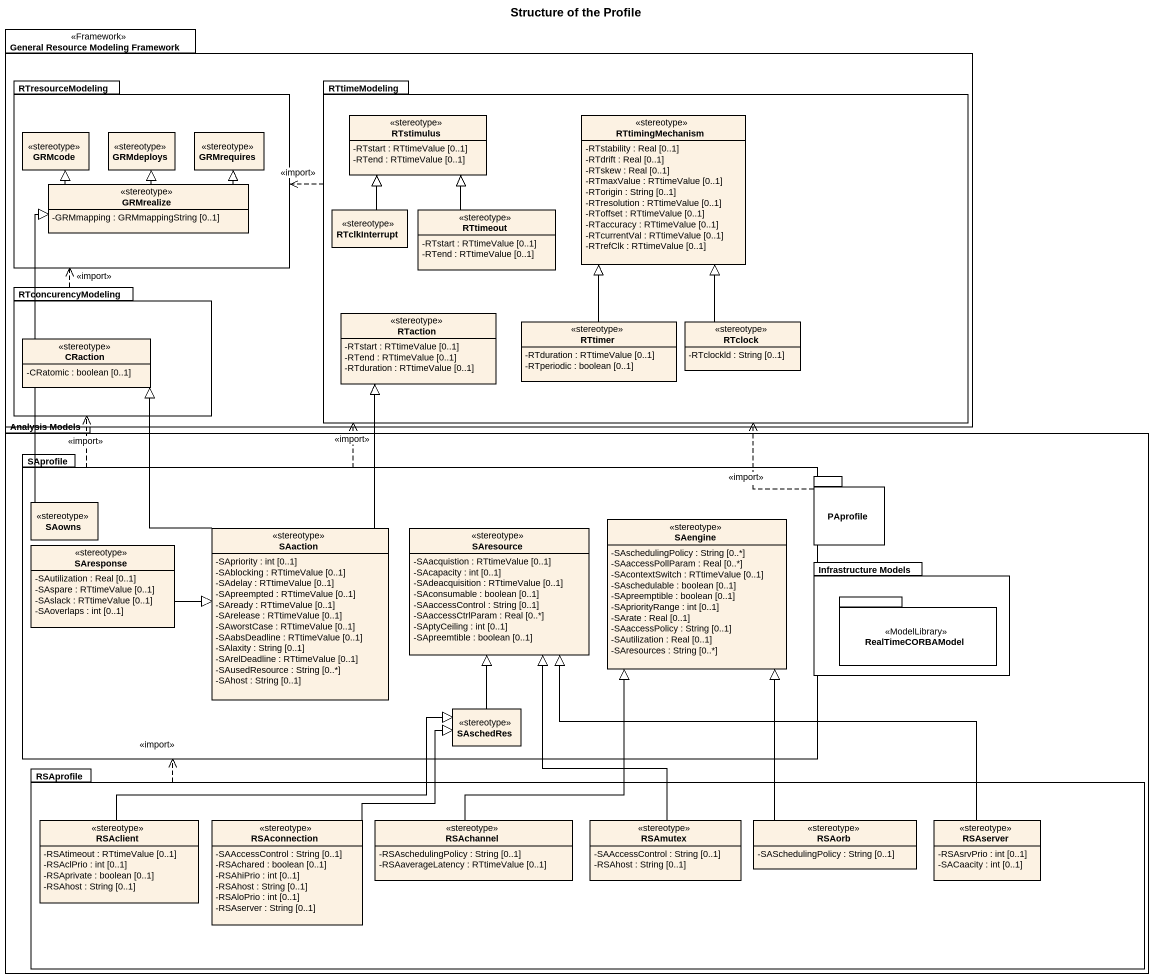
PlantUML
@startuml
title Structure of the Profile
hide circle
hide empty members
skinparam classAttributeIconSize 0
package "General Resource Modeling Framework" as General_Resource_Modeling <<Framework>> {
  package RTresourceModeling {
    class GRMcode <<stereotype>>
    class GRMdeploys <<stereotype>>
    class GRMrequires <<stereotype>>
    class GRMrealize <<stereotype>> {
      -GRMmapping : GRMmappingString [0..1]
    }
  }
  package RTtimeModeling {
    class RTstimulus <<stereotype>> {
      -RTstart : RTtimeValue [0..1]
      -RTend : RTtimeValue [0..1]
    }
    class RTtimingMechanism <<stereotype>> {
      -RTstability : Real [0..1]
      -RTdrift : Real [0..1]
      -RTskew : Real [0..1]
      -RTmaxValue : RTtimeValue [0..1]
      -RTorigin : String [0..1]
      -RTresolution : RTtimeValue [0..1]
      -RToffset : RTtimeValue [0..1]
      -RTaccuracy : RTtimeValue [0..1]
      -RTcurrentVal : RTtimeValue [0..1]
      -RTrefClk : RTtimeValue [0..1]
    }
    class RTclkInterrupt <<stereotype>>
    class RTtimeout <<stereotype>> {
      -RTstart : RTtimeValue [0..1]
      -RTend : RTtimeValue [0..1]
    }
    class RTaction <<stereotype>> {
      -RTstart : RTtimeValue [0..1]
      -RTend : RTtimeValue [0..1]
      -RTduration : RTtimeValue [0..1]
    }
    class RTtimer <<stereotype>> {
      -RTduration : RTtimeValue [0..1]
      -RTperiodic : boolean [0..1]
    }
    class RTclock <<stereotype>> {
      -RTclockld : String [0..1]
    }
  }
  package RTconcurencyModeling {
    class CRaction <<stereotype>> {
      -CRatomic : boolean [0..1]
    }
  }
}
package "Analysis Models" as Analysis_Models {
  package SAprofile {
    class SAowns <<stereotype>>
    class SAaction <<stereotype>> {
      -SApriority : int [0..1]
      -SAblocking : RTtimeValue [0..1]
      -SAdelay : RTtimeValue [0..1]
      -SApreempted : RTtimeValue [0..1]
      -SAready : RTtimeValue [0..1]
      -SArelease : RTtimeValue [0..1]
      -SAworstCase : RTtimeValue [0..1]
      -SAabsDeadline : RTtimeValue [0..1]
      -SAlaxity : String [0..1]
      -SArelDeadline : RTtimeValue [0..1]
      -SAusedResource : String [0..*]
      -SAhost : String [0..1]
    }
    class SAresource <<stereotype>> {
      -SAacquistion : RTtimeValue [0..1]
      -SAcapacity : int [0..1]
      -SAdeacquisition : RTtimeValue [0..1]
      -SAconsumable : boolean [0..1]
      -SAaccessControl : String [0..1]
      -SAaccessCtrlParam : Real [0..*]
      -SAptyCeiling : int [0..1]
      -SApreemtible : boolean [0..1]
    }
    class SAengine <<stereotype>> {
      -SAschedulingPolicy : String [0..*]
      -SAaccessPollParam : Real [0..*]
      -SAcontextSwitch : RTtimeValue [0..1]
      -SAschedulable : boolean [0..1]
      -SApreemptible : boolean [0..1]
      -SApriorityRange : int [0..1]
      -SArate : Real [0..1]
      -SAaccessPolicy : String [0..1]
      -SAutilization : Real [0..1]
      -SAresources : String [0..*]
    }
    class SAresponse <<stereotype>> {
      -SAutilization : Real [0..1]
      -SAspare : RTtimeValue [0..1]
      -SAslack : RTtimeValue [0..1]
      -SAoverlaps : int [0..1]
    }
    class SAschedRes <<stereotype>>
  }
  package PAprofile {
  }
  package "Infrastructure Models" as Infrastructure_Models {
    package RealTimeCORBAModel <<ModelLibrary>> {
    }
  }
  package RSAprofile {
    class RSAclient <<stereotype>> {
      -RSAtimeout : RTtimeValue [0..1]
      -RSAclPrio : int [0..1]
      -RSAprivate : boolean [0..1]
      -RSAhost : String [0..1]
    }
    class RSAconnection <<stereotype>> {
      -SAAccessControl : String [0..1]
      -RSAchared : boolean [0..1]
      -RSAhiPrio : int [0..1]
      -RSAhost : String [0..1]
      -RSAloPrio : int [0..1]
      -RSAserver : String [0..1]
    }
    class RSAchannel <<stereotype>> {
      -RSAschedulingPolicy : String [0..1]
      -RSAaverageLatency : RTtimeValue [0..1]
    }
    class RSAmutex <<stereotype>> {
      -SAAccessControl : String [0..1]
      -RSAhost : String [0..1]
    }
    class RSAorb <<stereotype>> {
      -SASchedulingPolicy : String [0..1]
    }
    class RSAserver <<stereotype>> {
      -RSAsrvPrio : int [0..1]
      -SACaacity : int [0..1]
    }
  }
}
RTtimeModeling .left.> RTresourceModeling : <<import>>
GRMrealize -up-|> GRMcode
GRMrealize -up-|> GRMdeploys
GRMrealize -up-|> GRMrequires
RTclkInterrupt -up-|> RTstimulus
RTtimeout -up-|> RTstimulus
RTconcurencyModeling .up.> RTresourceModeling : <<import>>
RTtimer -up-|> RTtimingMechanism
RTclock -up-|> RTtimingMechanism
SAprofile .up.> RTtimeModeling : <<import>>
SAprofile .up.> RTconcurencyModeling : <<import>>
SAowns -up-|> GRMrealize
PAprofile .up.> RTtimeModeling : <<import>>
SAaction -up-|> CRaction
SAaction -up-|> RTaction
SAresponse -right-|> SAaction
SAschedRes -up-|> SAresource
RSAprofile .up.> SAprofile : <<import>>
RSAclient -right-|> SAschedRes
RSAconnection -up-|> SAschedRes
RSAchannel -up-|> SAengine
RSAmutex -up-|> SAresource
RSAorb -up-|> SAengine
RSAserver -left-|> SAresource
@enduml
